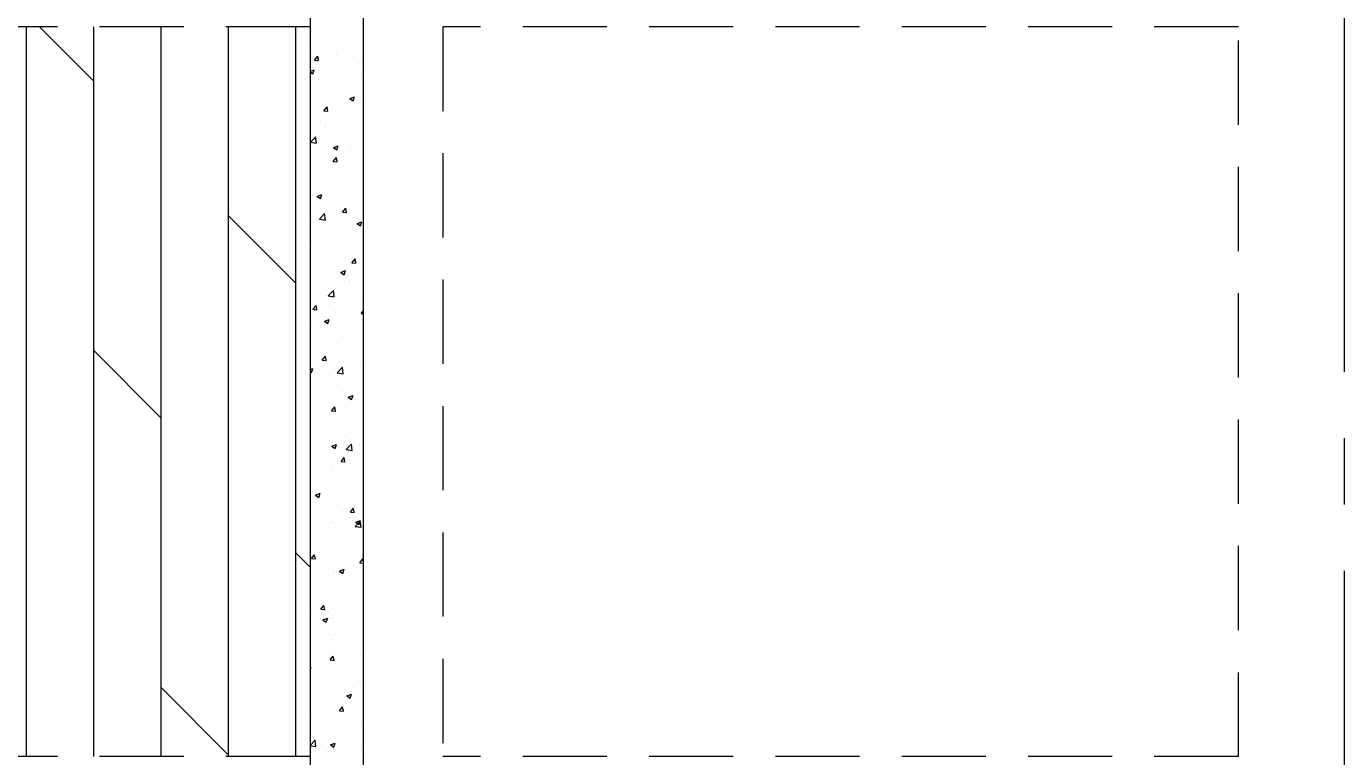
# Model space of a CAD drawing. Header units: millimetres. Extents: x 115500 to 206800, y -6300 to 53700.
# Drawn here: x 125730 to 130700, y 28950 to 31702 of the extents above; entities that cross this region are included whole.
import ezdxf

# ---------------------------------------------------------------- set-up
doc = ezdxf.new("R2010")
doc.units = ezdxf.units.MM
doc.linetypes.add('HIDDEN2', pattern=[4.7625, 3.175, -1.5875])
doc.linetypes.add('HT_Grid$0$CENTER2', pattern=[1.125, 0.75, -0.125, 0.125, -0.125])
doc.layers.get('Defpoints').update_dxf_attribs({"color": 151, "lineweight": 9})
for name, color, linetype, lineweight in [('HT_Dim Grid$0$NDC_S_DIM', 1, 'Continuous', 15), ('HT_Grid$0$NDC_S_AXIS', 5, 'HT_Grid$0$CENTER2', 13), ('NDC_S_BEAM', 3, 'HIDDEN2', 20), ('NDC_S_HATCH MATERIAL', 8, 'Continuous', 13), ('NDC_S_SLAB', 2, 'Continuous', 20)]:
    doc.layers.add(name, color=color, linetype=linetype, lineweight=lineweight)
doc.styles.add('HT_Dim Grid$0$NDC_DIM', font='', dxfattribs={"width": 0.75})
doc.styles.get('HT_Dim Grid$0$NDC_DIM').set_extended_font_data('Dotum')
doc.dimstyles.new('HT_Dim Grid$0$NDC_dim_150', dxfattribs={"dimscale": 150, "dimtxt": 2.5, "dimasz": 1.5, "dimexe": 1.5, "dimexo": 2.5, "dimgap": 1, "dimtad": 1, "dimdec": 0, "dimzin": 0, "dimdsep": 46, "dimtxsty": 'HT_Dim Grid$0$NDC_DIM', "dimblk": 'HT_Dim Grid$0$DIMMARK', "dimcen": 0.09, "dimdle": 1.2, "dimclrd": 1, "dimclre": 1, "dimclrt": 3, "dimadec": 0, "dimazin": 0, "dimtfac": 1, "dimtdec": 0, "dimtix": 1, "dimtofl": 0, "dimtmove": 0, "dimatfit": 3, "dimfxl": 8, "dimfxlon": 1, "dimtolj": 1, "dimtzin": 0, "dimarcsym": 0})

# ---------------------------------------------------------------- blocks, each defined once
blk = doc.blocks.new('HT_Dim Grid$0$DIMMARK')
at = {"layer": 'HT_Dim Grid$0$NDC_S_DIM', "color": 1}
blk.add_line((-1.5, 0), (1, 0), dxfattribs=at)
at = {"layer": 'HT_Dim Grid$0$NDC_S_DIM', "color": 2, "const_width": 0.1}
blk.add_lwpolyline([(-0.424, -0.424), (0.424, 0.424)], dxfattribs=at)
blk = doc.blocks.new('*D50')
at = {"layer": 'Defpoints', "color": 0, "ltscale": 200, "transparency": 16777216}
for p in [(117900, 38500), (130700, 38500), (130700, 8900)]:
    blk.add_point(p, dxfattribs=at)
at = {"layer": 'HT_Dim Grid$0$NDC_S_DIM', "color": 1, "lineweight": -2, "ltscale": 200, "transparency": 16777216}
for p, q in [((119100, 38500), (117675, 38500)), ((117900, 9125), (117900, 38275)), ((119100, 8900), (117675, 8900))]:
    blk.add_line(p, q, dxfattribs=at)
at = {"layer": 'HT_Dim Grid$0$NDC_S_DIM', "color": 1, "lineweight": -2, "ltscale": 200, "transparency": 16777216, "xscale": 225, "yscale": 225, "zscale": 225}
for p, rotation in [((117900, 38500), 90), ((117900, 8900), 270)]:
    blk.add_blockref('HT_Dim Grid$0$DIMMARK', p, dxfattribs=dict(at, rotation=rotation))
at = {"layer": 'HT_Dim Grid$0$NDC_S_DIM', "color": 3, "ltscale": 200, "transparency": 16777216, "insert": (117562.2, 23700), "char_height": 375, "attachment_point": 5, "rotation": 90, "style": 'HT_Dim Grid$0$NDC_DIM'}
blk.add_mtext('\\A1;29600', dxfattribs=at)
blk = doc.blocks.new('*D71')
at = {"layer": 'Defpoints', "color": 0, "ltscale": 200, "transparency": 16777216}
for p in [(119100, 38500), (130700, 38500), (130700, 28200)]:
    blk.add_point(p, dxfattribs=at)
at = {"layer": 'HT_Dim Grid$0$NDC_S_DIM', "color": 1, "lineweight": -2, "ltscale": 200, "transparency": 16777216}
for p, q in [((120300, 38500), (118875, 38500)), ((119100, 28425), (119100, 38275)), ((120300, 28200), (118875, 28200))]:
    blk.add_line(p, q, dxfattribs=at)
at = {"layer": 'HT_Dim Grid$0$NDC_S_DIM', "color": 1, "lineweight": -2, "ltscale": 200, "transparency": 16777216, "xscale": 225, "yscale": 225, "zscale": 225}
for p, rotation in [((119100, 38500), 90), ((119100, 28200), 270)]:
    blk.add_blockref('HT_Dim Grid$0$DIMMARK', p, dxfattribs=dict(at, rotation=rotation))
at = {"layer": 'HT_Dim Grid$0$NDC_S_DIM', "color": 3, "ltscale": 200, "transparency": 16777216, "insert": (118762.2, 33350), "char_height": 375, "attachment_point": 5, "rotation": 90, "style": 'HT_Dim Grid$0$NDC_DIM'}
blk.add_mtext('\\A1;10300', dxfattribs=at)

msp = doc.modelspace()

# ---------------------------------------------------------------- linework, layer by layer
at = {"layer": 'HT_Grid$0$NDC_S_AXIS', "ltscale": 2000}
msp.add_line((130700, -1100), (130700, 48500), dxfattribs=at)
at = {"layer": 'NDC_S_BEAM', "ltscale": 100}
for p, q in [((126800, 31700), (124100, 31700)), ((130300, 31700), (127300, 31700)), ((127300, 31700), (127300, 28950)), ((130300, 28950), (130300, 31700)), ((126800, 28950), (124100, 28950)), ((130300, 28950), (127300, 28950))]:
    msp.add_line(p, q, dxfattribs=at)
at = {"layer": 'NDC_S_HATCH MATERIAL', "linetype": 'Continuous', "ltscale": 100}
for p, q in [((125730, 28950), (125730, 31700)), ((125983.9, 31495.9), (125779.9, 31700)), ((125984, 28950), (125984, 31700)), ((126238, 28950), (126238, 31700)), ((126492, 28950), (126492, 31700)), ((126746, 28950), (126746, 31700)), ((126800.6, 31680.1), (126800.6, 31680.1)), ((126806.5, 31681.3), (126806.5, 31681.3)), ((126870.1, 31689.7), (126870.1, 31689.7)), ((126963.2, 31674.3), (126963.2, 31674.3)), ((126803.5, 31610), (126803.5, 31610)), ((126831.3, 31655.2), (126831.3, 31655.2)), ((126803.3, 31589.5), (126803.3, 31589.5)), ((126816.4, 31575), (126828.6, 31589.6)), ((126816.4, 31575), (126831.6, 31573.6)), ((126828.2, 31570.7), (126828.2, 31570.7)), ((126831.3, 31573.6), (126828.4, 31589.5)), ((126897.6, 31591.2), (126897.6, 31591.2)), ((126899.5, 31602.2), (126899.5, 31602.2)), ((126939.1, 31604.3), (126939.1, 31604.3)), ((126960.1, 31589.7), (126960.1, 31589.7)), ((126998.6, 31559), (127000, 31560.7)), ((126800, 31532.6), (126815.7, 31538.6)), ((126800, 31530.3), (126810.5, 31523.2)), ((126810.5, 31523.2), (126815.6, 31538.5)), ((126993.1, 31523.1), (126993.1, 31523.1)), ((126998.6, 31559), (127000, 31558.9)), ((126825.1, 31486.1), (126825.1, 31486.1)), ((126832.7, 31502), (126832.7, 31502)), ((126889.6, 31474.5), (126889.6, 31474.5)), ((126957.1, 31505.2), (126957.1, 31505.2)), ((126807.6, 31446.1), (126807.6, 31446.1)), ((126887.1, 31439.6), (126887.1, 31439.6)), ((126926.3, 31422.9), (126926.3, 31422.9)), ((126943.2, 31440.4), (126943.2, 31440.4)), ((126949.5, 31429.5), (126967.3, 31436.4)), ((126949.5, 31429.5), (126962.1, 31420.9)), ((126954, 31420.6), (126954, 31420.6)), ((126962.1, 31420.9), (126967.2, 31436.3)), ((126989.8, 31431.3), (126989.8, 31431.3)), ((126822, 31401.6), (126822, 31401.6)), ((126851.6, 31383.9), (126863.9, 31398.5)), ((126851.6, 31383.9), (126866.8, 31382.6)), ((126866.5, 31382.5), (126863.6, 31398.5)), ((126948, 31383.9), (126948, 31383.9)), ((126819, 31317), (126819, 31317)), ((126839.1, 31345.4), (126839.1, 31345.4)), ((126859.4, 31322.7), (126859.4, 31322.7)), ((126923, 31331.1), (126923, 31331.1)), ((126950.9, 31336), (126950.9, 31336)), ((126974.7, 31339.7), (126974.7, 31339.7)), ((126800.9, 31264.9), (126820.7, 31285.5)), ((126800.9, 31265), (126823.5, 31261.5)), ((126823.4, 31261.4), (126820.6, 31285.5)), ((126896.9, 31269.5), (126896.9, 31269.5)), ((126815.9, 31232.4), (126815.9, 31232.4)), ((126856.2, 31230.9), (126856.2, 31230.9)), ((126887.7, 31245.3), (126905.5, 31252.2)), ((126887.7, 31245.3), (126900.3, 31236.7)), ((126900.3, 31236.7), (126905.4, 31252.1)), ((126947.8, 31251.5), (126947.8, 31251.5)), ((126952.4, 31243.6), (126952.4, 31243.6)), ((126843.2, 31181.5), (126843.2, 31181.5)), ((126886.9, 31192.9), (126899.1, 31207.5)), ((126886.9, 31192.9), (126902.1, 31191.5)), ((126901.8, 31191.5), (126898.8, 31207.4)), ((126925.2, 31209.9), (126925.2, 31209.9)), ((126944.7, 31166.9), (126944.7, 31166.9)), ((126978.8, 31175.8), (126978.8, 31175.8)), ((126812.8, 31147.9), (126812.8, 31147.9)), ((126885.6, 31143.4), (126885.6, 31143.4)), ((126886.4, 31118), (126886.4, 31118)), ((126809.7, 31063.3), (126809.7, 31063.3)), ((126825.9, 31061.2), (126843.7, 31068)), ((126838.5, 31052.6), (126843.6, 31067.9)), ((126874.7, 31080.8), (126874.7, 31080.8)), ((126941.6, 31082.4), (126941.6, 31082.4)), ((126979.2, 31064.4), (126979.2, 31064.4)), ((126818.8, 31043.2), (126818.8, 31043.2)), ((126825.9, 31061.1), (126838.5, 31052.6)), ((126922.1, 31001.8), (126934.4, 31016.4)), ((126937, 31000.4), (126934.1, 31016.3)), ((126947.2, 31062.2), (126947.2, 31062.2)), ((126745.9, 30733.9), (126491.9, 30987.9)), ((126806.6, 30978.8), (126806.6, 30978.8)), ((126834.6, 30975.4), (126854.4, 30996.1)), ((126834.6, 30975.5), (126857.1, 30972)), ((126857.1, 30971.9), (126854.3, 30996.1)), ((126912.4, 30964.2), (126912.4, 30964.2)), ((126922.1, 31001.8), (126937.3, 31000.5)), ((126938.5, 30997.8), (126938.5, 30997.8)), ((126975.9, 30972.5), (126975.9, 30972.5)), ((126977.5, 30958.9), (126995.3, 30965.7)), ((126990.1, 30950.3), (126995.3, 30965.6)), ((126825.2, 30951), (126825.2, 30951)), ((126878.8, 30916.9), (126878.8, 30916.9)), ((126896.1, 30947.9), (126896.1, 30947.9)), ((126960.8, 30945.3), (126960.8, 30945.3)), ((126977.5, 30958.8), (126990.1, 30950.3)), ((126803.5, 30894.2), (126803.5, 30894.2)), ((126909.1, 30872.4), (126909.1, 30872.4)), ((126935.4, 30913.3), (126935.4, 30913.3)), ((126845.5, 30864), (126845.5, 30864)), ((126910.3, 30816.1), (126910.3, 30816.1)), ((126932.4, 30828.7), (126932.4, 30828.7)), ((126957.4, 30810.8), (126969.6, 30825.3)), ((126972.3, 30809.4), (126969.3, 30825.3)), ((126800.4, 30809.7), (126800.4, 30809.7)), ((126842.3, 30772.2), (126842.3, 30772.2)), ((126885.6, 30796.4), (126885.6, 30796.4)), ((126915.7, 30774.7), (126933.5, 30781.5)), ((126915.7, 30774.6), (126928.3, 30766.1)), ((126928.3, 30766.1), (126933.5, 30781.5)), ((126938.5, 30784.8), (126938.5, 30784.8)), ((126957.4, 30810.7), (126972.6, 30809.4)), ((126929.3, 30744.2), (126929.3, 30744.2)), ((126946.5, 30740.6), (126946.5, 30740.6)), ((126860.8, 30686.4), (126860.8, 30686.4)), ((126868.2, 30686.1), (126890.8, 30682.6)), ((126868.3, 30686), (126888.1, 30706.6)), ((126871.7, 30684.7), (126871.7, 30684.7)), ((126890.8, 30682.5), (126888, 30706.6)), ((126996.4, 30680.6), (126996.4, 30680.6)), ((126810.4, 30635.6), (126822.7, 30650.2)), ((126810.4, 30635.6), (126825.6, 30634.3)), ((126825.3, 30634.2), (126822.4, 30650.2)), ((126895.4, 30626.3), (126895.4, 30626.3)), ((126914.4, 30652.2), (126914.4, 30652.2)), ((126926.2, 30659.6), (126926.2, 30659.6)), ((126992.6, 30619.7), (127000, 30628.5)), ((126992.6, 30619.7), (127000, 30619)), ((126804.9, 30584.5), (126804.9, 30584.5)), ((126853.9, 30590.5), (126871.7, 30597.3)), ((126853.9, 30590.4), (126866.5, 30581.9)), ((126866.5, 30581.9), (126871.6, 30597.3)), ((126923.1, 30575), (126923.1, 30575)), ((126965.3, 30605.6), (126965.3, 30605.6)), ((126810.3, 30557.2), (126810.3, 30557.2)), ((126945.9, 30551.5), (126945.9, 30551.5)), ((126237.9, 30225.9), (125983.9, 30479.9)), ((126884.9, 30474.7), (126884.9, 30474.7)), ((126898.5, 30505.4), (126898.5, 30505.4)), ((126920, 30490.5), (126920, 30490.5)), ((126962, 30513.8), (126962, 30513.8)), ((126845.7, 30444.6), (126857.9, 30459.2)), ((126845.7, 30444.6), (126860.9, 30443.2)), ((126860.6, 30443.2), (126857.6, 30459.1)), ((126896.4, 30421.7), (126896.4, 30421.7)), ((126901.9, 30396.5), (126921.7, 30417.1)), ((126924.5, 30393), (126921.7, 30417.1)), ((126945.7, 30418.9), (126945.7, 30418.9)), ((126991.4, 30426.3), (126991.4, 30426.3)), ((126800, 30409.4), (126809.9, 30413.1)), ((126800, 30400.9), (126804.7, 30397.7)), ((126804.7, 30397.7), (126809.8, 30413.1)), ((126814.4, 30393.3), (126814.4, 30393.3)), ((126831.6, 30405.2), (126831.6, 30405.2)), ((126895.2, 30413.6), (126895.2, 30413.6)), ((126901.9, 30396.6), (126924.5, 30393.1)), ((126916.9, 30405.9), (126916.9, 30405.9)), ((126950, 30387.6), (126950, 30387.6)), ((126913.8, 30321.4), (126913.8, 30321.4)), ((126924.6, 30326.1), (126924.6, 30326.1)), ((126828.4, 30313.4), (126828.4, 30313.4)), ((126845.9, 30292.6), (126845.9, 30292.6)), ((126880.9, 30253.5), (126893.2, 30268.1)), ((126895.8, 30252.1), (126892.9, 30268.1)), ((126894.6, 30304.6), (126894.6, 30304.6)), ((126943.7, 30304.1), (126961.5, 30310.9)), ((126943.7, 30304), (126956.3, 30295.5)), ((126956.3, 30295.5), (126961.5, 30310.8)), ((126981.5, 30286.9), (126981.5, 30286.9)), ((126857.8, 30225.9), (126857.8, 30225.9)), ((126880.9, 30253.5), (126896.1, 30252.2)), ((126910.7, 30236.8), (126910.7, 30236.8)), ((126850, 30128.7), (126850, 30128.7)), ((126881.9, 30119.9), (126899.7, 30126.7)), ((126881.9, 30119.8), (126894.5, 30111.3)), ((126884.1, 30153.1), (126884.1, 30153.1)), ((126894.5, 30111.3), (126899.7, 30126.6)), ((126907.6, 30152.3), (126907.6, 30152.3)), ((126932, 30157.1), (126932, 30157.1)), ((126935.6, 30107), (126955.4, 30127.7)), ((126951.4, 30146.9), (126951.4, 30146.9)), ((126958.1, 30103.5), (126955.3, 30127.7)), ((126985.6, 30123), (126985.6, 30123)), ((126916.2, 30062.5), (126928.4, 30077.1)), ((126931.1, 30061.1), (126928.1, 30077)), ((126935.6, 30107.1), (126958.2, 30103.6)), ((126945, 30097.3), (126945, 30097.3)), ((126881.5, 30028), (126881.5, 30028)), ((126884.6, 30046.7), (126884.6, 30046.7)), ((126904.6, 30067.7), (126904.6, 30067.7)), ((126916.2, 30062.5), (126931.3, 30061.1)), ((126948.1, 30055), (126948.1, 30055)), ((126893.9, 29983), (126893.9, 29983)), ((126901.5, 29983.2), (126901.5, 29983.2)), ((126817.7, 29946.5), (126817.7, 29946.5)), ((126820.1, 29935.7), (126837.9, 29942.5)), ((126820.1, 29935.6), (126832.7, 29927.1)), ((126832.7, 29927.1), (126837.9, 29942.4)), ((126881.3, 29954.9), (126881.3, 29954.9)), ((126977.5, 29967.5), (126977.5, 29967.5)), ((126832, 29898.2), (126832, 29898.2)), ((126898.4, 29898.6), (126898.4, 29898.6)), ((126951.4, 29871.4), (126963.6, 29886)), ((126951.4, 29871.4), (126966.6, 29870.1)), ((126966.3, 29870), (126963.4, 29885.9)), ((126967.6, 29892.5), (126967.6, 29892.5)), ((126814.5, 29854.7), (126814.5, 29854.7)), ((126883.4, 29831.4), (126883.4, 29831.4)), ((126885.6, 29864.1), (126885.6, 29864.1)), ((126910.7, 29867.3), (126910.7, 29867.3)), ((126969.3, 29817.6), (126989.1, 29838.2)), ((126971.7, 29833.4), (126989.5, 29840.2)), ((126971.7, 29833.3), (126984.3, 29824.8)), ((126984.3, 29824.8), (126989.5, 29840.2)), ((126991.8, 29814.1), (126989, 29838.2)), ((126895.3, 29814.1), (126895.3, 29814.1)), ((126944.2, 29775.7), (126944.2, 29775.7)), ((126969.2, 29817.7), (126991.8, 29814.2)), ((126843.9, 29767.2), (126843.9, 29767.2)), ((126892.2, 29729.5), (126892.2, 29729.5)), ((126917.1, 29763.3), (126917.1, 29763.3)), ((126800, 29663.9), (126745.9, 29717.9)), ((126804.5, 29696.3), (126816.7, 29710.9)), ((126804.5, 29696.3), (126819.6, 29695)), ((126819.4, 29694.9), (126816.4, 29710.8)), ((126937.5, 29688.1), (126937.5, 29688.1)), ((126986.6, 29680.4), (126998.9, 29694.9)), ((126986.6, 29680.3), (127000, 29679.2)), ((127000, 29687.3), (126998.6, 29694.9)), ((126867.6, 29633.6), (126867.6, 29633.6)), ((126889.1, 29644.9), (126889.1, 29644.9)), ((126893.1, 29661.4), (126893.1, 29661.4)), ((126909.9, 29649.2), (126927.7, 29656.1)), ((126909.9, 29649.2), (126922.5, 29640.6)), ((126922.5, 29640.6), (126927.7, 29656)), ((126870.7, 29587.9), (126870.7, 29587.9)), ((126921.2, 29599.4), (126921.2, 29599.4)), ((126934.2, 29596.3), (126934.2, 29596.3)), ((126886, 29560.4), (126886, 29560.4)), ((126803.8, 29487.7), (126803.8, 29487.7)), ((126817.1, 29504.4), (126817.1, 29504.4)), ((126839.7, 29505.2), (126852, 29519.8)), ((126839.7, 29505.2), (126854.9, 29503.9)), ((126854.6, 29503.8), (126851.7, 29519.8)), ((126867.4, 29496.1), (126867.4, 29496.1)), ((126882.6, 29509.8), (126882.6, 29509.8)), ((126882.9, 29475.8), (126882.9, 29475.8)), ((126952.7, 29498.7), (126952.7, 29498.7)), ((126963.6, 29508.8), (126963.6, 29508.8)), ((126848.1, 29465), (126865.9, 29471.9)), ((126848.1, 29465), (126860.7, 29456.4)), ((126860.7, 29456.4), (126865.9, 29471.8)), ((126943.5, 29454), (126943.5, 29454)), ((126800.6, 29395.9), (126800.6, 29395.9)), ((126879.8, 29391.3), (126879.8, 29391.3)), ((126896.8, 29408.6), (126896.8, 29408.6)), ((126821.2, 29340.5), (126821.2, 29340.5)), ((126874.9, 29314.2), (126887.2, 29328.8)), ((126889.8, 29312.8), (126886.9, 29328.7)), ((126892.4, 29339.7), (126892.4, 29339.7)), ((126903.2, 29368.9), (126903.2, 29368.9)), ((126956.8, 29334.8), (126956.8, 29334.8)), ((126990.4, 29329.5), (126990.4, 29329.5)), ((126999.7, 29362.8), (127000, 29362.9)), ((126999.7, 29362.7), (127000, 29362.5)), ((126800, 29286.1), (126804.1, 29287.7)), ((126800, 29275.5), (126804.1, 29287.6)), ((126830, 29308.4), (126830, 29308.4)), ((126874.9, 29314.2), (126890.1, 29312.8)), ((126876.8, 29306.7), (126876.8, 29306.7)), ((126852.7, 29239.8), (126852.7, 29239.8)), ((126923.6, 29229.4), (126923.6, 29229.4)), ((126987.2, 29237.7), (126987.2, 29237.7)), ((126988.3, 29234.1), (126988.3, 29234.1)), ((126491.9, 28955.9), (126237.9, 29209.9)), ((126873.7, 29222.2), (126873.7, 29222.2)), ((126881.9, 29188.2), (126881.9, 29188.2)), ((126937.9, 29178.6), (126955.7, 29185.4)), ((126937.9, 29178.5), (126950.5, 29170)), ((126950.5, 29170), (126955.7, 29185.3)), ((126856.8, 29129.2), (126856.8, 29129.2)), ((126870.6, 29137.6), (126870.6, 29137.6)), ((126910.2, 29123.1), (126922.4, 29137.7)), ((126920.3, 29137.6), (126920.3, 29137.6)), ((126925.1, 29121.7), (126922.1, 29137.7)), ((126942.8, 29132.4), (126942.8, 29132.4)), ((126803.2, 29110), (126803.2, 29110)), ((126856.8, 29075.9), (126856.8, 29075.9)), ((126910.2, 29123.1), (126925.4, 29121.8)), ((126938.8, 29104.3), (126938.8, 29104.3)), ((126853.5, 29037.4), (126853.5, 29037.4)), ((126867.5, 29053.1), (126867.5, 29053.1)), ((126949.7, 29050), (126949.7, 29050)), ((126992.4, 29070.2), (126992.4, 29070.2)), ((126997.9, 29070.9), (126997.9, 29070.9)), ((126800, 28992), (126819, 29011.8)), ((126800, 28991.2), (126821.8, 28987.8)), ((126821.8, 28987.7), (126819, 29011.8)), ((126876.1, 28994.4), (126893.9, 29001.2)), ((126876.1, 28994.3), (126888.7, 28985.8)), ((126888.7, 28985.8), (126893.9, 29001.2)), ((126891.6, 29018.1), (126891.6, 29018.1)), ((126994.8, 28986.4), (126994.8, 28986.4)), ((126864.4, 28968.5), (126864.4, 28968.5)), ((126888.3, 28975.2), (126888.3, 28975.2))]:
    msp.add_line(p, q, dxfattribs=at)
at = {"layer": 'NDC_S_SLAB', "ltscale": 10}
for p, q in [((126800, 38237.9), (126800, 9450)), ((127000, 38237.9), (127000, 9450))]:
    msp.add_line(p, q, dxfattribs=at)

# ---------------------------------------------------------------- dimensions: what is measured, and where the dimension line sits
at = {"layer": 'HT_Dim Grid$0$NDC_S_DIM', "ltscale": 200}
for base, p1, picture, middle in [((117900, 38500), (130700, 8900), '*D50', (117562.2, 23700)), ((119100, 38500), (130700, 28200), '*D71', (118762.2, 33350))]:
    dim = msp.add_linear_dim(base=base, p1=p1, p2=(130700, 38500), angle=90, dimstyle='HT_Dim Grid$0$NDC_dim_150', override={"dimtmove": 1}, dxfattribs=at)
    dim.commit()
    dim.dimension.update_dxf_attribs({"geometry": picture, "text_midpoint": middle})

doc.saveas('drawing.dxf')
